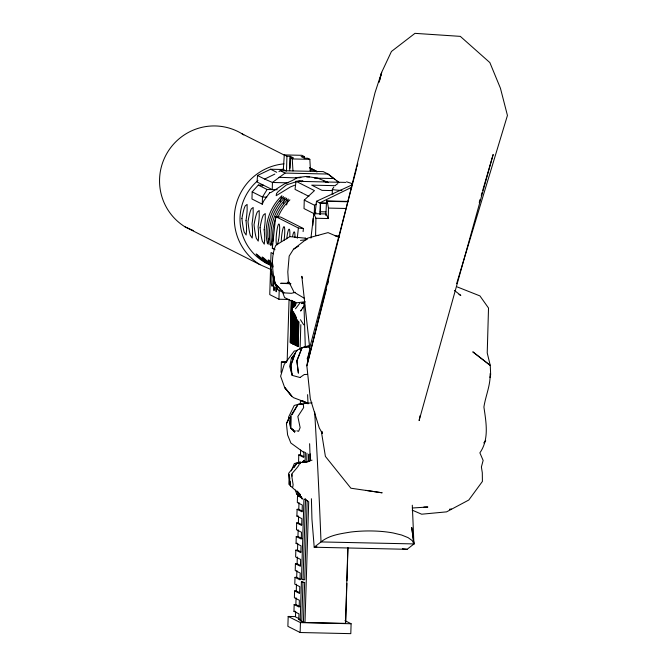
<?xml version="1.0" encoding="UTF-8"?>
<svg xmlns="http://www.w3.org/2000/svg" width="667" height="667" viewBox="0 0 667 667"><rect width="100%" height="100%" fill="white"/><g stroke="black" fill="none" stroke-linecap="round" stroke-linejoin="round"><path stroke-width="1" d="M315.933 218.259L328.264 218.534L326.18 213.949L313.849 213.673L315.933 218.259L315.599 235.418L318.676 235.484M328.264 218.534L328.464 208.087L327.255 201.301L326.538 200.942L325.838 215.466M490.12 373.645C490.62 385.117 485.618 395.773 483.909 407.02C486.093 422.269 489.386 439.32 479.881 452.835L483.141 460.438L481.391 466.967L482.299 472.736L482.408 481.432L468.793 500.025L446.573 511.864L421.652 514.207L412.164 510.122M289.136 474.345L288.903 484.259L290.637 485.968M320.127 214.44L320.427 203.277L316.483 201.284L314.999 214.199M291.129 416.383L290.779 428.189L293.563 429.923L290.612 428.047L290.145 423.278M320.102 214.39L320.427 203.277L326.171 203.402M339.203 182.641L328.047 174.045L285.092 173.078L272.436 182.475L272.253 189.62L263.457 185.209L258.312 185.076L252.176 191.854L251.959 198.991L262.264 204.194L263.698 200.959L269.743 192.713M262.264 204.194L262.481 197.048L267.108 189.503L277.255 189.728M287.169 361.105L289.069 299.458L278.939 299.233L279.215 290.053M283.333 169.518L284.292 154.919L286.943 156.253L286.485 171.102L283.333 169.518L270.635 169.226L257.504 175.479L257.078 182.016L263.457 185.209L262.331 185.926M281.065 372.369L281.391 362.048L286.477 361.873M289.703 170.71L290.095 157.846L293.472 157.921L290.32 156.328L286.943 156.253M289.962 168.209L290.32 156.328M291.171 300.267L290.278 342.605L291.579 300.475M291.946 300.659L290.645 342.788L291.721 300.542M292.171 300.767L291.062 343.005L292.363 300.867M292.505 300.942L291.387 343.163L292.688 301.034M293.071 311.664L292.088 343.522L292.771 311.506M292.896 307.395L293.088 301.234M293.197 307.554L293.388 301.384M293.73 311.998L292.755 343.855L293.322 312.831M293.513 306.67L293.672 301.526M293.889 306.853L294.047 301.717M294.23 344.105L292.988 343.972L293.905 314.174M294.13 306.978L294.289 301.843M293.213 344.089L294.13 314.282M294.389 306.061L294.481 302.976M294.322 313.332L293.513 344.239L294.464 313.407M294.539 306.145L294.672 302.034M294.689 306.211L294.814 302.101M294.972 344.48L293.663 344.314L294.547 315.541M294.831 306.286L294.964 302.176M293.813 344.389L294.697 315.608M295.014 305.336L295.106 302.251M294.872 314.657L294.122 344.547L295.039 314.741M295.189 304.385L295.256 302.326M295.356 304.469L295.423 302.409M295.373 316.992L294.514 344.739L295.173 316.892M295.556 304.561L295.614 302.51M295.748 304.661L295.815 302.61M295.639 316.091L294.931 344.947L295.815 316.175M296.165 317.392L295.681 345.331L296.473 319.635M296.74 319.776L295.948 345.464L296.373 345.681L297.165 319.985M295.423 616.608L288.186 616.441L287.877 626.338L300.133 632.516L350.8 633.65L351.109 623.753L344.981 620.669M297.482 320.152L296.99 345.99L297.782 320.302M298.082 321.494L297.324 346.156L297.899 321.402M298.216 321.561L297.59 346.29L298.349 321.627M298.633 321.769L298.157 346.582L298.916 321.919M304.452 158.629L304.511 156.653L301.859 155.311L284.292 154.919M301.767 192.771L295.031 189.386L295.998 181.291L314.465 190.612L304.269 200.083L304.01 208.579L314.265 213.757L315.941 212.64M300.058 349.366L300.825 324.679M300.342 620.127L298.791 619.351L298.958 613.865L293.955 611.347L294.164 604.544L295.856 604.577L300.025 606.678M299.608 592.655L296.273 590.979L294.589 590.937L294.38 597.74L299.375 600.258L299.166 607.062L294.164 604.544M300.859 579.473L296.698 577.372L295.006 577.339L294.797 584.134L299.8 586.66L299.583 593.463L294.589 590.937M300.45 565.449L297.115 563.773L295.423 563.732L295.214 570.535L300.217 573.053L300.008 579.856L295.006 577.339M300.867 551.851L297.532 550.167L295.848 550.125L295.631 556.928L300.634 559.455L300.425 566.258L295.423 563.732M295.848 550.125L300.842 552.651L301.05 545.848L296.056 543.33L296.265 536.526L297.949 536.56L302.118 538.661M301.709 524.637L298.374 522.961L296.682 522.92L296.473 529.723L301.476 532.249L301.267 539.044L296.265 536.526M296.682 522.92L301.684 525.446L301.893 518.643L296.89 516.116L297.098 509.321L298.791 509.355L302.126 511.039M300.875 496.59L297.524 495.714L297.315 502.518L302.309 505.036L302.101 511.839L297.098 509.321M303.802 456.62L300.467 454.944L298.783 454.902L298.566 461.706L300.233 462.548M300.333 404.377L300.458 400.492L305.453 403.01M295.856 604.577L296.065 597.782M296.273 590.979L296.482 584.175M296.698 577.372L296.907 570.568M297.115 563.773L297.324 556.97M297.532 550.167L297.74 543.363L296.056 543.33M297.949 536.56L298.166 529.765M298.374 522.961L298.583 516.158L296.89 516.116M298.791 509.355L298.999 502.551M300.2 463.69L300.258 461.747M300.467 454.944L300.617 450.083M303.96 451.592L303.777 457.429L298.783 454.902M303.435 621.694L304.644 582.499L301.409 581.682L300.2 620.877L304.986 622.478L345.523 623.378L347.832 548.441M303.952 499.049L301.492 578.939L303.043 579.723L304.727 579.756L307.162 500.909M305.136 460.664L305.394 452.368M300.133 632.516L300.433 622.619L288.186 616.441M312.931 225.279L313.14 218.509M316.2 204.152L314.524 205.253L314.265 213.757L315.291 212.631M301.751 621.652L302.96 582.466L301.409 581.682M303.043 579.723L305.536 498.799M306.72 460.405L306.945 453.143M308.404 460.447L308.596 454.219M304.986 622.478L308.704 501.742M309.988 460.113L310.18 453.868M333.85 187.027L332.383 189.261L332.249 193.588A13.015 0.817 1.8 0 0 333.133 194.039M345.664 622.636L346.873 583.45M346.957 580.707L347.974 547.507M246.473 231.232L246.156 235.026L244.205 232.124L243.622 229.79A15.541 1.926 83.7 0 1 241.954 218.643M264.616 240.378L264.299 244.172L262.348 241.279L261.764 238.944A15.541 1.926 83.7 0 1 260.097 227.789M275.021 249.708L272.303 248.341L275.696 216.592L280.74 217.092L303.427 228.531L303.093 231.599M297.265 238.261L298.382 228.031L275.696 216.592M310.922 238.136L313.849 213.673M300.55 463.031L296.782 463.257L288.603 473.37L290.487 486.101L292.638 487.502L293.13 484.817L291.512 474.454C293.238 471.177 306.236 459.93 294.347 463.548L291.296 470.852M420.16 415.508L419.109 420.552L493.171 154.477L482.708 190.429M489.97 377.505L490.654 374.629L490.27 365.474L487.227 352.96L488.519 308.037L479.915 295.898L457.137 286.877M326.405 289.161L306.862 365.816L310.33 398.933L319.276 427.981L322.469 433.525L322.119 431.474M327.689 284.125L328.456 281.099M379.623 80.382L381.674 72.319L391.446 51.459L414.966 33.35L460.313 36.368L489.861 62.59L500.433 88.219L507.437 115.458L456.645 283.658M356.47 168.826L310.263 345.764L306.862 365.816L375.021 92.688L381.674 72.319L379.048 82.366M356.995 166.817L357.787 163.799M296.873 430.832L298.608 431.291L300.125 427.63L297.841 416.516L303.66 407.595L303.31 404.469L298.674 404.194L294.23 405.461L288.594 417.075L290.612 428.047L294.614 431.983L295.139 430.749M479.223 202.418L480.098 199.425M481.257 195.423L482.133 192.43M269.243 237.977L267.484 243.864A50.217 49.666 -63.2 0 1 281.849 195.764L280.09 201.659M282.875 198.541L283.458 196.582A50.217 49.666 -63.2 0 0 269.093 244.681M271.878 241.562L270.702 245.489A50.217 49.666 -63.2 0 1 285.076 197.399L283.317 203.285M286.101 200.175L286.685 198.207A50.217 49.666 -63.2 0 0 272.319 246.306M286.543 204.911L288.302 199.024A50.217 49.666 -63.2 0 0 272.911 241.171M309.847 351.017L307.204 358.563L307.787 360.422M316.917 546.815L314.207 547.223L321.01 541.929L413.94 543.922L411.714 527.489L413.907 544.014L407.095 549.308L314.207 547.223L311.948 519.243L311.406 498.733M286.426 423.703L289.278 417.434L286.426 423.703L287.61 434.951L290.87 443.03L303.902 452.518M292.121 414.674L298.049 404.377L290.554 416.025L290.612 428.047M339.186 237.402L328.039 232.616L307.754 238.127L293.463 249.283L289.161 256.103L287.802 271.953L288.394 280.957L294.039 292.179L304.519 298.374M294.097 467.525L296.907 463.19M484.776 442.054L485.701 440.704L483.758 442.938M304.744 305.127L300.634 311.014L301.709 309.513M302.793 308.012L303.877 306.512M295.489 308.813L299.733 303.31M302.368 462.448L304.127 460.355L301.976 462.539L309.371 461.422L299.049 462.69M302.084 462.464L304.127 460.355M293.672 356.011L291.487 357.879L292.313 358.596L292.046 357.845M278.914 171.686L280.257 170.644L323.212 171.602L328.047 174.045L335.209 179.648M335.701 185.109L337.869 183.575M300.383 377.23L304.077 374.671M293.463 249.283L298.608 246.09M257.504 175.479L264.666 179.081L274.812 174.095M351.717 187.26L319.71 202.91L326.938 203.076M316.483 201.284L352.234 184.792M294.606 185.243L290.337 187.002L276.18 195.689L276.572 193.447L278.089 191.712L286.31 184.967L299.416 180.715L302.985 180.974L301.534 181.783M304.611 302.443L301.367 303.56L304.11 303.177M304.794 302.459L301.367 303.56L304.177 303.093M306.253 347.324L308.146 346.715L309.913 348.524M303.852 347.215L309.546 345.423M302.101 192.93L302.835 193.313M295.456 292.313L291.421 293.305L283.783 292.855L277.614 289.528L274.654 283.167L273.562 277.78L277.614 289.528M312.039 460.147L301.976 462.539L307.754 461.597M304.144 302.96L301.367 303.56L304.352 302.976M269.601 192.746L271.01 192.463L284.292 183.95A15.541 1.693 -20.7 0 0 293.847 179.698L296.932 177.922L278.973 177.305M305.186 301.726L295.406 302.993L284.601 297.549L281.999 290.737M297.157 350.659L294.289 351.009L284.217 364.399L280.615 376.221L284.642 387.469L291.687 396.106L293.472 397.649L307.345 402.918M295.639 177.714L306.687 176.438L317.851 178.214L334.484 178.539M300.467 240.37L306.487 239.728M299.858 404.069L312.031 402.793M308.146 346.715L303.385 347.199L297.249 350.05L291.321 358.604L289.703 366.391L292.254 375.396L300.1 377.539M412.273 508.012L427.847 507.02L423.853 507.045M304.602 374.537L307.454 374.362M300.892 177.397L296.065 177.664L300.133 177.755M306.695 177.063L309.596 176.905M298.491 404.302L301.559 404.202M289.753 283.208L280.674 283.317L290.512 283.758M317.851 178.214L328.573 182.616M304.511 156.653L301.134 156.57L304.285 158.162L307.662 158.237L309.83 159.33L310.522 171.319M290.095 157.846L292.263 158.938L309.83 159.33M309.688 170.102L313.59 170.193L317.058 171.944M314.374 178.081L317.434 178.147M295.998 181.291L345.756 182.408M287.961 182.825L272.436 182.475L264.666 179.081M335.326 185.676L311.706 185.143L322.044 190.362L332.316 190.587M266.783 197.14L262.481 197.048L252.176 191.854M326.538 200.942L348.191 201.426M327.255 201.301L347.882 201.759M328.464 208.087L345.998 208.479M320.202 211.747L325.946 211.873M335.142 235.851L339.27 235.943M290.42 342.68L291.437 342.696M291.787 343.363L292.805 343.388M292.371 343.663L293.388 343.688M292.988 343.972L294.005 343.997M293.663 344.314L294.672 344.33M294.322 344.639L295.531 344.764M297.132 346.065L298.149 346.09M281.391 362.048L286.593 362.164M302.96 582.466L304.644 582.499M293.955 611.347L295.648 611.381L295.481 616.867L298.808 618.542M298.791 619.351L300.475 619.385M300.433 622.619L351.109 623.753M346.548 181.816L352.276 183.625M298.382 228.031L303.427 228.531M272.303 248.341L274.32 248.541M402.418 548.733L407.095 549.308M365.858 490.337L382.158 492.805L350.892 488.211L325.404 456.411L321.369 431.532M327.289 182.358L323.778 181.257L326.763 181.974M243.805 134.926A54.569 53.977 -63.2 0 0 168.184 151.251A54.569 53.977 -63.2 0 0 185.143 226.913L259.913 264.624L270.885 269.493M303.543 193.672L308.921 196.373M185.143 226.913L193.547 230.657M269.526 264.616L271.302 265.399M270.969 265.024L265.491 262.581A15.541 0.484 38.9 0 1 257.687 256.036C253.485 251.409 258.538 255.619 260.539 257.479A15.541 0.484 38.9 0 1 269.576 264.641M287.335 282.116L290.912 283.742M306.945 239.019L305.144 238.169L289.828 236.61L275.763 245.339C270.435 257.529 272.728 270.569 274.654 283.167L283.783 292.855L274.654 283.167L274.162 276.08M242.121 133.842L284.584 155.253M309.505 167.826L316.883 171.544A54.569 53.977 -63.2 0 0 309.713 167.851M280.257 170.644L285.092 173.078M270.635 169.226L276.705 172.294M304.269 200.083L314.524 205.253M258.312 185.076L267.108 189.503M273.587 253.819L271.052 252.543L269.751 294.606L278.939 299.233M302.143 400.525L305.478 402.209M297.524 495.714L302.518 498.241M459.004 294.43L460.814 295.423L454.377 290.403M313.59 170.193L316.216 171.652M300.759 496.498L296.548 493.738L295.439 490.02M304.969 499.258L307.495 500.909M301.492 496.973L296.548 493.738L297.39 494.389M304.794 499.133L308.087 501.292M336.793 180.89L338.386 182.141M292.213 487.477L300.308 494.706L297.307 491.079M294.847 431.799L292.988 429.715L294.614 431.983M270.602 262.039C268.559 258.546 266.725 259.838 269.785 262.139A15.541 0.484 38.9 0 0 271.144 263.315M297.199 491.579L302.326 499.216M300.475 319.726L303.727 324.837M413.94 543.922L412.264 540.654L408.087 537.635L401.642 535.034L393.272 532.991A48.391 14.832 -1.2 0 0 350.759 532.041C340.503 533.733 329.298 535.126 321.01 541.929L320.535 529.906A1199.524 159.646 -88.7 0 0 314.666 412.056M302.418 278.206L301.826 276.313L309.63 347.274M273.137 266.992L272.303 261.956L270.969 267.926L272.961 277.747L273.528 286.26M289.503 476.271L289.837 479.181M290.07 481.115L290.52 485.001M292.263 158.938L292.955 170.927M292.054 474.129L292.163 476.163M305.319 347.424L303.885 302.384M413.907 544.014L413.432 531.991A1199.524 159.646 -88.7 0 0 412.298 505.219M341.929 190.445A13.015 0.817 1.8 0 1 332.383 189.261M270.702 265.224A50.217 49.666 -63.2 0 1 257.929 180.557M281.324 169.485A50.217 49.666 -63.2 0 1 283.317 169.16M307.604 394.664A1060.405 141.137 -88.7 0 1 308.012 403.91M309.621 443.713A1060.405 141.137 -88.7 0 1 310.23 460.897M278.022 217.242A50.217 49.666 -63.2 0 1 289.912 199.833M281.257 241.571A10.414 1.434 -84.3 0 1 283.917 226.655A10.414 1.434 -84.3 0 1 284.034 240.345M286.727 238.878A10.48 1.442 -84.3 0 1 288.961 229.215A10.48 1.442 -84.3 0 1 289.778 236.668M292.58 236.385A10.414 1.434 -84.3 0 1 294.947 237.577M273.287 280.557A8.521 1.134 -88.7 0 1 271.486 284.884A8.521 1.134 -88.7 0 1 271.669 271.394M274.629 286.86A4.094 0.542 -88.7 0 1 273.77 290.253A4.094 0.542 -88.7 0 1 273.803 283.508M276.73 288.986A4.094 0.542 -88.7 0 1 276.046 291.679A4.094 0.542 -88.7 0 1 275.704 287.402M264.174 229.848A15.541 1.926 83.7 0 1 264.666 240.403M264.124 229.823A15.541 2.176 -81.2 0 0 265.283 218.734L265.241 213.565L263.323 215.082L262.431 217.3A15.541 2.176 -81.2 0 0 260.038 227.764M245.981 220.677A15.541 2.176 -81.2 0 0 247.14 209.588L247.098 204.41L245.181 205.936L244.289 208.146A15.541 2.176 -81.2 0 0 241.904 218.618M246.04 220.702A15.541 1.926 83.7 0 1 246.532 231.257M270.769 264.999A15.541 0.484 38.9 0 1 263.732 259.088C259.53 254.46 264.591 258.671 266.583 260.53A15.541 0.484 38.9 0 1 270.877 263.882M259.913 264.624A54.569 53.977 -63.2 0 1 235.81 205.778A54.569 53.977 -63.2 0 1 284.017 163.857M252.526 234.284L252.201 238.069L250.258 235.176L249.675 232.841A15.541 1.926 83.7 0 1 247.999 221.694A15.541 2.176 -81.2 0 1 250.342 211.197L251.234 208.988L253.143 207.462L253.193 212.64A15.541 2.176 -81.2 0 1 252.034 223.72A15.541 1.926 83.7 0 1 252.526 234.284M258.571 237.327L258.246 241.12L256.303 238.227L255.719 235.893A15.541 1.926 83.7 0 1 254.044 224.737A15.541 2.176 -81.2 0 1 256.386 214.249L257.279 212.039L259.188 210.514L259.238 215.683A15.541 2.176 -81.2 0 1 258.079 226.772A15.541 1.926 83.7 0 1 258.571 237.327M291.279 363.715L290.862 365.674L291.479 373.028L292.254 375.396L290.862 365.674L295.198 353.151L291.279 363.715M301.976 347.849L296.923 361.122L298.391 373.17L296.832 360.589L301.976 347.849M451.526 509.263L449.458 509.346L451.526 509.263M306.962 239.044L305.144 238.169L306.937 239.061M489.203 364.566L472.795 351.834L490.27 365.474L489.203 364.566M291.687 396.106L284.642 387.469L291.687 396.106M278.523 240.228A10.48 1.442 -84.3 0 0 279.006 224.02A10.48 1.442 -84.3 0 0 276.138 239.028A10.48 1.442 -84.3 0 0 278.523 240.228"/></g></svg>
